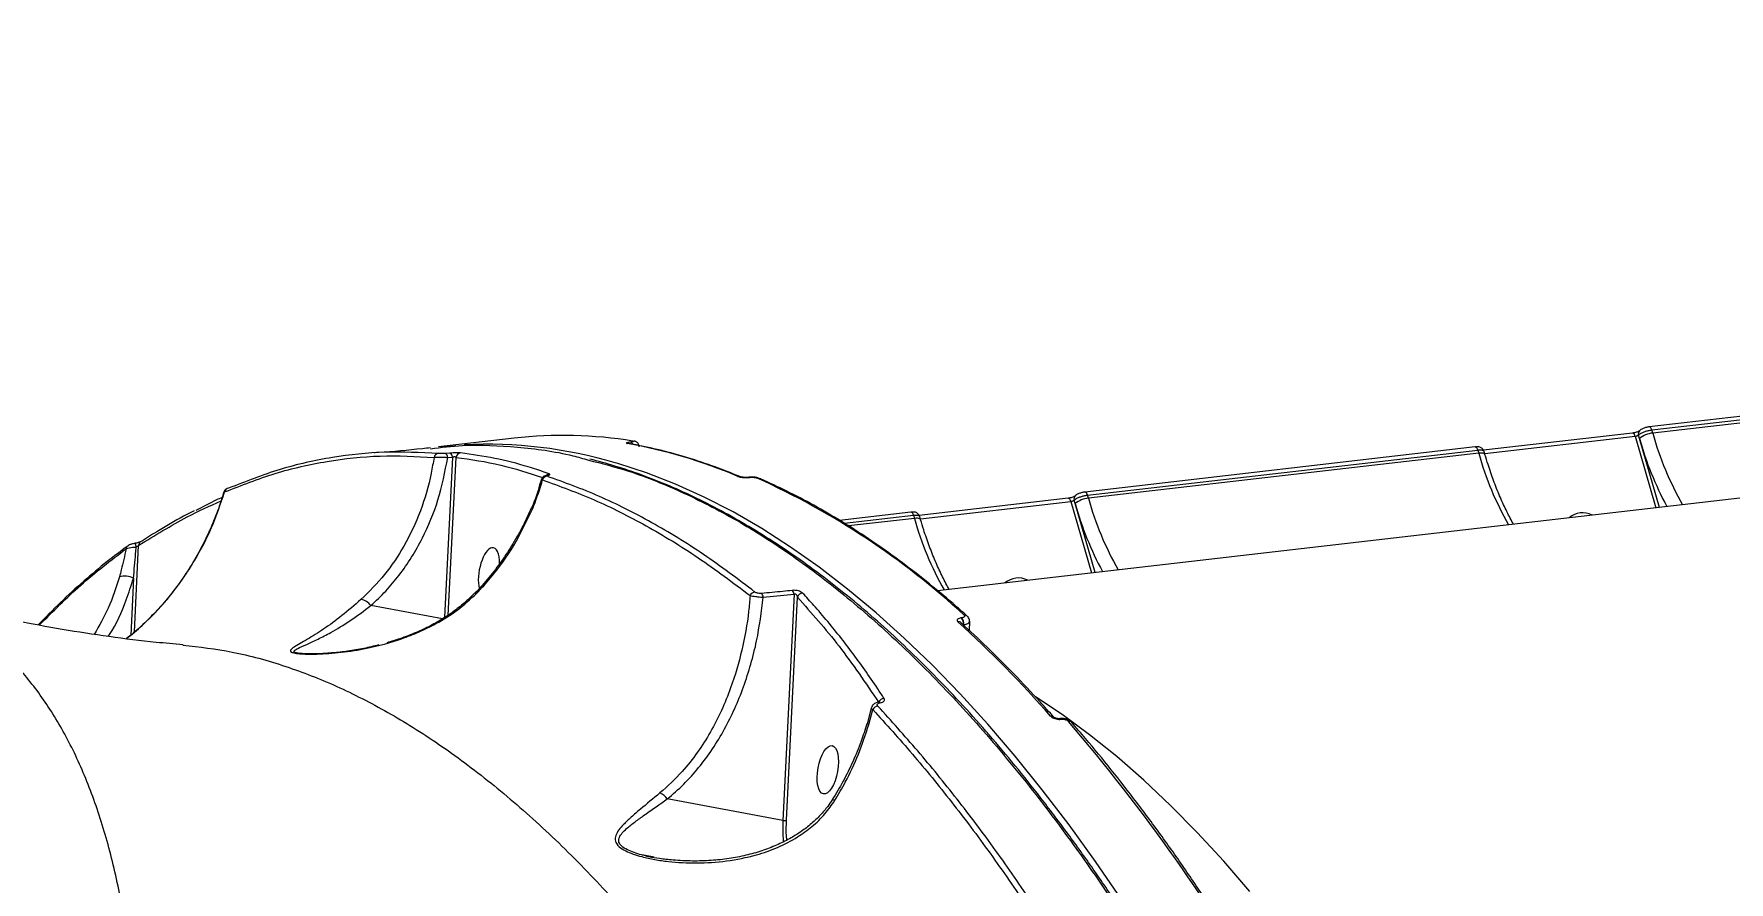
# Model space of a CAD drawing. Header units: millimetres. Extents: x 10684 to 26054, y -4768 to 6894.
# Drawn here: x 18151.3 to 18473.3, y -2520.4 to -2359.2 of the extents above; entities that cross this region are included whole.
import ezdxf

# ---------------------------------------------------------------- set-up
doc = ezdxf.new("R2010")
doc.units = ezdxf.units.MM
doc.layers.add('DIKOM_ОБЪЕКТ', color=7, linetype='Continuous')
doc.layers.add('DIKOM_РАЗМЕР_ОБЪЕКТА', color=7, linetype='Continuous')
doc.styles.add('style1', font='arial.ttf', dxfattribs={"width": 0.8})
doc.dimstyles.new('1-50', dxfattribs={"dimtxt": 300, "dimasz": 200, "dimexe": 100, "dimexo": 0, "dimgap": 100, "dimtad": 1, "dimtxsty": 'style1', "dimcen": 200, "dimclrd": 7, "dimclre": 7, "dimclrt": 7, "dimadec": 1, "dimazin": 2, "dimtfac": 1, "dimtmove": 0, "dimatfit": 2, "dimfxl": 0, "dimlwd": 25, "dimlwe": 18, "dimarcsym": 0})

# ---------------------------------------------------------------- blocks, each defined once
blk = doc.blocks.new('*D12')
at = {"layer": 'Defpoints', "color": 0, "transparency": 16777216}
for p in [(20201.02, 3555.88), (18130.62, -3300.31), (24750.12, -3300.31)]:
    blk.add_point(p, dxfattribs=at)
at = {"layer": 'DIKOM_РАЗМЕР_ОБЪЕКТА', "color": 7, "lineweight": 18, "transparency": 16777216}
for p, q in [((20201.02, 3555.88), (24850.12, 3555.88)), ((18130.62, -3300.31), (24850.12, -3300.31))]:
    blk.add_line(p, q, dxfattribs=at)
at = {"layer": 'DIKOM_РАЗМЕР_ОБЪЕКТА', "color": 7, "lineweight": 25, "transparency": 16777216}
blk.add_line((24750.12, 3355.88), (24750.12, -3100.31), dxfattribs=at)
at = {"layer": 'DIKOM_РАЗМЕР_ОБЪЕКТА', "color": 7, "transparency": 16777216}
for points in [[(24716.79, 3355.88), (24783.45, 3355.88), (24750.12, 3555.88)], [(24716.79, -3100.31), (24783.45, -3100.31), (24750.12, -3300.31)]]:
    blk.add_solid(points, dxfattribs=at)
at = {"layer": 'DIKOM_РАЗМЕР_ОБЪЕКТА', "color": 7, "transparency": 16777216, "insert": (24496.95, 958.92), "char_height": 300, "attachment_point": 5, "rotation": 90, "style": 'style1'}
blk.add_mtext('6850', dxfattribs=at)

msp = doc.modelspace()

# ---------------------------------------------------------------- linework, layer by layer
at = {"layer": 'DIKOM_ОБЪЕКТ', "color": 7, "linetype": 'Continuous', "lineweight": 15}
for p, q in [((18532.308, -2425.321), (18458.15, -2433.881)), ((18458.628, -2434.468), (18532.787, -2425.908)), ((18532.961, -2426.507), (18458.802, -2435.067)), ((18614.05, -2431.399), (18322.935, -2465.001)), ((18458.802, -2435.067), (18458.628, -2434.468)), ((18242.484, -2436.035), (18228.135, -2437.691)), ((18264.643, -2436.766), (18264.614, -2436.769)), ((18425.092, -2437.697), (18350.933, -2446.257)), ((18454.983, -2435.07), (18426.677, -2438.337)), ((18426.885, -2438.955), (18455.461, -2435.657)), ((18455.461, -2435.657), (18459.415, -2449.248)), ((18456.289, -2436.086), (18456.104, -2435.451)), ((18460.095, -2449.169), (18456.289, -2436.086)), ((18230.781, -2439.637), (18229.284, -2470.107)), ((18230.297, -2438.871), (18229.402, -2438.934)), ((18229.884, -2439.7), (18230.781, -2439.637)), ((18229.976, -2469.627), (18231.447, -2439.669)), ((18351.411, -2446.844), (18425.569, -2438.284)), ((18425.744, -2438.883), (18351.585, -2447.443)), ((18425.569, -2438.284), (18425.744, -2438.883)), ((18426.938, -2439.137), (18426.758, -2438.518)), ((18287.157, -2443.454), (18287.065, -2443.464)), ((18287.174, -2443.482), (18287.266, -2443.471)), ((18347.767, -2447.445), (18319.46, -2450.713)), ((18351.585, -2447.443), (18351.411, -2446.844)), ((18317.875, -2450.073), (18304.317, -2451.638)), ((18305.228, -2452.175), (18318.353, -2450.66)), ((18318.353, -2450.66), (18318.527, -2451.259)), ((18319.721, -2451.513), (18319.541, -2450.894)), ((18319.668, -2451.331), (18348.244, -2448.032)), ((18348.244, -2448.032), (18352.198, -2461.624)), ((18349.072, -2448.462), (18348.887, -2447.827)), ((18352.878, -2461.545), (18349.072, -2448.462)), ((18318.527, -2451.259), (18306.041, -2452.7)), ((18170.489, -2456.012), (18170.302, -2456.05)), ((18170.337, -2472.838), (18171.144, -2456.395)), ((18170.49, -2456.007), (18170.488, -2456.007)), ((18170.17, -2462.633), (18169.64, -2473.424)), ((18289.818, -2466.237), (18295.678, -2465.65)), ((18295.678, -2465.65), (18293.566, -2508.643)), ((18294.236, -2508.61), (18296.318, -2466.222)), ((18228.872, -2470.364), (18215.278, -2467.844)), ((18327.539, -2470.146), (18327.49, -2470.152)), ((18327.837, -2471.488), (18327.886, -2471.482)), ((18329.03, -2472.613), (18329.04, -2470.783)), ((18310.345, -2487.26), (18309.534, -2490.331)), ((18309.887, -2490.397), (18310.644, -2487.596)), ((18346.244, -2489.3), (18346.173, -2489.308)), ((18346.423, -2489.435), (18346.494, -2489.426)), ((18293.566, -2508.643), (18271.584, -2504.568)), ((18269.1, -2515.633), (18267.441, -2515.317))]:
    msp.add_line(p, q, dxfattribs=at)
at = {"layer": 'DIKOM_ОБЪЕКТ', "color": 7, "linetype": 'Continuous', "lineweight": 15, "flags": 128}
for points in [[(18458.628, -2434.468), (18458.571, -2434.303), (18458.503, -2434.159), (18458.427, -2434.041), (18458.344, -2433.953), (18458.258, -2433.899), (18458.173, -2433.88), (18458.147, -2433.882)], [(18231.446, -2437.379), (18229.821, -2437.515), (18228.135, -2437.691)], [(18264.221, -2437.053), (18264.166, -2437.045), (18263.991, -2437.046)], [(18425.569, -2438.284), (18425.513, -2438.119), (18425.445, -2437.975), (18425.368, -2437.856), (18425.285, -2437.769), (18425.2, -2437.714), (18425.115, -2437.696), (18425.092, -2437.697)], [(18455.461, -2435.657), (18455.404, -2435.491), (18455.336, -2435.346), (18455.259, -2435.228), (18455.176, -2435.14), (18455.09, -2435.086), (18455.005, -2435.068), (18454.983, -2435.07)], [(18357.933, -2523.709), (18352.964, -2516.46), (18347.931, -2509.497), (18342.837, -2502.824), (18337.687, -2496.448), (18332.486, -2490.374), (18327.237, -2484.607), (18321.945, -2479.151), (18316.615, -2474.013), (18311.251, -2469.195), (18305.857, -2464.701), (18300.439, -2460.537), (18295, -2456.705), (18289.545, -2453.208), (18284.079, -2450.049), (18278.607, -2447.232), (18273.133, -2444.758), (18267.661, -2442.629), (18262.197, -2440.848), (18261.683, -2440.698)], [(18426.937, -2439.136), (18426.907, -2439.073), (18426.794, -2438.975), (18426.614, -2438.905), (18426.372, -2438.866), (18426.078, -2438.858), (18425.744, -2438.883)], [(18248.726, -2443.076), (18248.76, -2443.071), (18248.903, -2443.074)], [(18348.244, -2448.032), (18348.187, -2447.867), (18348.119, -2447.722), (18348.042, -2447.603), (18347.959, -2447.516), (18347.873, -2447.462), (18347.788, -2447.444), (18347.767, -2447.445)], [(18351.411, -2446.844), (18351.354, -2446.679), (18351.286, -2446.534), (18351.21, -2446.416), (18351.127, -2446.328), (18351.041, -2446.274), (18350.956, -2446.256), (18350.93, -2446.257)], [(18318.353, -2450.66), (18318.296, -2450.495), (18318.228, -2450.35), (18318.151, -2450.232), (18318.068, -2450.144), (18317.983, -2450.09), (18317.898, -2450.071), (18317.875, -2450.073)], [(18319.72, -2451.512), (18319.69, -2451.448), (18319.578, -2451.351), (18319.397, -2451.281), (18319.155, -2451.242), (18318.861, -2451.234), (18318.527, -2451.259)], [(18235.103, -2465.496), (18235.116, -2465.484), (18235.222, -2465.454), (18235.383, -2465.485)], [(18382.295, -2522.145), (18377.314, -2516.391), (18372.287, -2510.946), (18367.218, -2505.815), (18362.112, -2501.004), (18356.973, -2496.517), (18351.806, -2492.358), (18346.617, -2488.531), (18341.571, -2485.142)], [(18302.925, -2504.726), (18302.926, -2504.723), (18303.012, -2504.694), (18303.186, -2504.724), (18303.437, -2504.813)], [(18293.566, -2508.643), (18293.532, -2510.934), (18293.624, -2512.71)], [(18294.281, -2512.42), (18294.203, -2510.832), (18294.236, -2508.61)]]:
    msp.add_lwpolyline(points, dxfattribs=at)
at = {"layer": 'DIKOM_ОБЪЕКТ', "color": 7, "linetype": 'Continuous', "lineweight": 15}
for centre, radius, start, end in [((18456.889, -2435.206), 0.823, 136.73762, 197.39514), ((18237.29, -2523.321), 86.148, 73.55174, 92.85573), ((18251.806, -2518.025), 82.518, 80.75123, 96.487), ((18246.706, -2533.762), 98.248, 67.06091, 79.86697), ((18264.364, -2437.356), 0.637, 15.3941, 66.93138), ((18264.389, -2437.358), 0.644, 14.8666, 66.78274), ((18459.181, -2439.61), 4.559, 94.7596, 129.37443), ((18517.498, -2418.96), 63.56, 195.63179, 208.2136), ((18515.661, -2419.264), 59.014, 195.53238, 209.87755), ((18228.187, -2439.893), 0.943, 95.80724, 166.32375), ((18229.053, -2439.688), 0.831, 359.14566, 65.14359), ((18229.948, -2439.627), 0.832, 359.30488, 65.25581), ((18232.407, -2439.802), 0.969, 96.30511, 172.14634), ((18482.615, -2423.075), 59.027, 195.53375, 209.87583), ((18248.842, -2444.249), 1, 96.23984, 163.6518), ((18249.236, -2443.768), 0.945, 94.12859, 134.09925), ((18285.091, -2444.062), 0.784, 66.87211, 96.8391), ((18287.087, -2443.674), 0.211, 65.73625, 96.22896), ((18287.18, -2443.659), 0.207, 65.44708, 96.16078), ((18288.746, -2444.376), 0.78, 66.70483, 96.92101), ((18227.408, -2578.853), 148.472, 47.35346, 65.63836), ((18188.313, -2446.378), 0.84, 94.59635, 170.9838), ((18349.673, -2447.581), 0.823, 136.76924, 197.39558), ((18351.964, -2451.987), 4.56, 94.76467, 129.36848), ((18408.439, -2431.641), 59.009, 195.53262, 209.87902), ((18245.875, -2449.641), 0.295, 59.8409, 109.45088), ((18410.279, -2431.337), 63.557, 195.63127, 208.21375), ((18445.493, -2454.136), 3.931, 62.59008, 130.57999), ((18375.363, -2435.465), 58.989, 195.52935, 209.88059), ((18169.566, -2457.15), 0.81, 127.35598, 172.56678), ((18168.634, -2456.868), 2.046, 4.33261, 24.87922), ((18171.952, -2456.386), 0.807, 124.95058, 180.58126), ((18168.515, -2465.676), 3.463, 61.46284, 106.98714), ((18338.28, -2466.541), 3.956, 62.83282, 130.33724), ((18213.084, -2469.287), 2.626, 33.35411, 83.23408), ((18288.379, -2466.366), 1.126, 96.75085, 157.81543), ((18288.669, -2466.365), 1.157, 6.35267, 45.87915), ((18294.516, -2465.801), 1.172, 7.39856, 46.66253), ((18297.375, -2466.566), 1.112, 93.95277, 161.97439), ((18326.116, -2471.222), 1.741, 351.21055, 37.92294), ((18326.167, -2471.216), 1.739, 351.19279, 37.94319), ((18328.098, -2470.366), 0.728, 49.08994, 98.19088), ((18326.916, -2471.622), 0.725, 48.92516, 98.29448), ((18172.158, -2640.38), 229.433, 41.34392, 47.61829), ((18312.802, -2486.618), 1.153, 91.40953, 157.95686), ((18311.794, -2486.515), 0.339, 42.67294, 94.41011), ((18311.735, -2488.136), 1.217, 96.85093, 153.71058), ((18344.52, -2489.504), 0.691, 42.95052, 99.47366), ((18346.18, -2489.603), 0.296, 34.78701, 91.38523), ((18346.25, -2489.596), 0.297, 34.84599, 90.39078), ((18309.469, -2491.566), 1.242, 70.31218, 88.02736), ((18347.922, -2490.513), 0.694, 43.43451, 99.36382), ((18084.026, -2715.915), 347.415, 29.67414, 40.59961), ((18268.938, -2506.377), 3.206, 34.36277, 66.86826), ((18293.841, -2507.405), 1.268, 257.46779, 288.13697)]:
    msp.add_arc(centre, radius, start, end, dxfattribs=at)
for start_param, end_param in [(0.1419386, 2.4052449), (5.122635, 6.4251239)]:
    msp.add_ellipse((18237.703, -2461.433), major_axis=(0.827, 4.592), ratio=0.4015699, start_param=start_param, end_param=end_param, dxfattribs=at)
msp.add_ellipse((18302.078, -2499.01), major_axis=(0.827, 4.592), ratio=0.4015699, dxfattribs=at)
for points, knots in [([(18456.299, -2434.633), (18456.295, -2434.637), (18456.287, -2434.643), (18456.211, -2434.693), (18456.064, -2434.77), (18455.827, -2434.869), (18455.512, -2434.969), (18455.208, -2435.041), (18455.047, -2435.059), (18454.988, -2435.066)], [0, 0, 0, 0, 0.0869381, 0.1927686, 0.3200646, 0.4882095, 0.6759409, 0.8804012, 1, 1, 1, 1]), ([(18456.104, -2435.451), (18456.167, -2435.393), (18456.326, -2435.246), (18456.748, -2435.002), (18457.339, -2434.759), (18458.001, -2434.563), (18458.419, -2434.5), (18458.628, -2434.468)], [0, 0, 0, 0, 0.1417329, 0.3563761, 0.5709437, 0.785429, 1, 1, 1, 1]), ([(18458.147, -2433.886), (18458.11, -2433.889), (18457.887, -2433.908), (18457.432, -2434.017), (18456.829, -2434.256), (18456.45, -2434.445), (18456.302, -2434.635), (18456.293, -2434.646)], [0, 0, 0, 0, 0.0569071, 0.3337254, 0.6278961, 0.9786852, 1, 1, 1, 1]), ([(18226.589, -2437.865), (18226.078, -2437.922), (18222.816, -2438.288), (18219.257, -2438.635), (18216.178, -2438.779), (18215.884, -2438.793)], [0, 0, 0, 0, 0.1439569, 0.9183516, 1, 1, 1, 1]), ([(18226.607, -2438.032), (18228.636, -2437.787), (18234.083, -2437.128), (18243.113, -2437.625), (18251.099, -2438.597), (18255.623, -2439.902), (18256.615, -2440.188)], [0, 0, 0, 0, 0.2063567, 0.5540161, 0.9022324, 1, 1, 1, 1]), ([(18264.614, -2436.769), (18264.548, -2436.777), (18264.333, -2436.803), (18264.031, -2436.858), (18263.818, -2436.928), (18263.784, -2436.996), (18263.922, -2437.029), (18263.991, -2437.046)], [0, 0, 0, 0, 0.0932182, 0.3039528, 0.530249, 0.7651737, 1, 1, 1, 1]), ([(18264.222, -2437.053), (18264.221, -2437.053), (18264.212, -2437.051), (18264.217, -2437.052), (18264.222, -2437.053)], [0, 0, 0, 0, 0.07486435, 1, 1, 1, 1]), ([(18285.392, -2443.337), (18284.478, -2442.963), (18281.83, -2441.881), (18277.45, -2440.326), (18272.26, -2438.782), (18267.85, -2437.723), (18265.175, -2437.229), (18264.221, -2437.053)], [0, 0, 0, 0, 0.1293166, 0.3744337, 0.6194504, 0.8643324, 1, 1, 1, 1]), ([(18265.069, -2436.58), (18265.115, -2436.59), (18265.209, -2436.612), (18265.186, -2436.657), (18265.041, -2436.705), (18264.834, -2436.742), (18264.687, -2436.76), (18264.643, -2436.766)], [0, 0, 0, 0, 0.233649, 0.4673471, 0.6955865, 0.9087786, 1, 1, 1, 1]), ([(18266.233, -2437.677), (18266.24, -2437.623), (18266.263, -2437.446), (18266.163, -2437.172), (18265.986, -2436.918), (18265.783, -2436.754), (18265.583, -2436.656), (18265.404, -2436.603), (18265.298, -2436.587), (18265.243, -2436.58)], [0, 0, 0, 0, 0.0910889, 0.3017719, 0.470753, 0.6166523, 0.7459521, 0.8707842, 1, 1, 1, 1]), ([(18426.741, -2438.524), (18426.732, -2438.477), (18426.7, -2438.301), (18426.51, -2438.059), (18426.234, -2437.844), (18425.911, -2437.72), (18425.544, -2437.66), (18425.247, -2437.692), (18425.085, -2437.709)], [0, 0, 0, 0, 0.0669735, 0.2507921, 0.411761, 0.5684098, 0.7642153, 1, 1, 1, 1]), ([(18455.461, -2435.657), (18455.514, -2435.649), (18455.619, -2435.634), (18455.786, -2435.592), (18455.937, -2435.541), (18456.045, -2435.492), (18456.087, -2435.463), (18456.104, -2435.451)], [0, 0, 0, 0, 0.2139498, 0.4280514, 0.642621, 0.8577131, 1, 1, 1, 1]), ([(18187.484, -2446.247), (18190.682, -2444.986), (18197.078, -2442.466), (18206.958, -2440.267), (18217.015, -2439.148), (18223.853, -2439.496), (18227.271, -2439.671)], [0, 0, 0, 0, 0.2484747, 0.4969502, 0.7484756, 1, 1, 1, 1]), ([(18228.092, -2438.956), (18224.71, -2438.782), (18217.944, -2438.436), (18207.911, -2439.528), (18197.973, -2441.714), (18191.488, -2444.266), (18188.246, -2445.541)], [0, 0, 0, 0, 0.2484775, 0.4969542, 0.7484775, 1, 1, 1, 1]), ([(18227.271, -2439.671), (18227.102, -2440.682), (18226.518, -2444.174), (18224.821, -2449.966), (18221.801, -2456.414), (18218.007, -2462.115), (18214.942, -2465.148), (18213.394, -2466.68)], [0, 0, 0, 0, 0.0953052, 0.3289405, 0.5680111, 0.7817912, 1, 1, 1, 1]), ([(18215.278, -2467.844), (18216.234, -2466.942), (18218.146, -2465.138), (18220.721, -2462.042), (18223.058, -2458.674), (18225.682, -2453.995), (18228.286, -2447.765), (18229.347, -2442.411), (18229.884, -2439.7)], [0, 0, 0, 0, 0.1264063, 0.2528162, 0.3829794, 0.5131458, 0.7535725, 1, 1, 1, 1]), ([(18227.271, -2439.671), (18227.396, -2439.653), (18227.644, -2439.618), (18228.222, -2439.603), (18228.87, -2439.618), (18229.447, -2439.655), (18229.766, -2439.688), (18229.884, -2439.7)], [0, 0, 0, 0, 0.2193289, 0.4388013, 0.656041, 0.8732377, 1, 1, 1, 1]), ([(18229.402, -2438.934), (18229.318, -2438.94), (18229.14, -2438.951), (18228.836, -2438.963), (18228.531, -2438.968), (18228.261, -2438.966), (18228.148, -2438.959), (18228.092, -2438.956)], [0, 0, 0, 0, 0.1798063, 0.3801113, 0.5812466, 0.7907016, 1, 1, 1, 1]), ([(18232.301, -2438.838), (18232.216, -2438.832), (18232.047, -2438.818), (18231.63, -2438.815), (18231.157, -2438.825), (18230.691, -2438.845), (18230.421, -2438.863), (18230.297, -2438.871)], [0, 0, 0, 0, 0.2131586, 0.4265071, 0.630559, 0.8288606, 1, 1, 1, 1]), ([(18230.781, -2439.637), (18230.822, -2439.615), (18230.896, -2439.578), (18231, -2439.549), (18231.097, -2439.535), (18231.165, -2439.533), (18231.255, -2439.545), (18231.311, -2439.562), (18231.391, -2439.603), (18231.422, -2439.64), (18231.447, -2439.669)], [0, 0, 0, 0, 0.1792897, 0.3192535, 0.3690088, 0.5165665, 0.5563643, 0.7165882, 0.7656786, 1, 1, 1, 1]), ([(18231.447, -2439.669), (18234.297, -2440.071), (18239.865, -2440.857), (18245.238, -2442.65), (18247.86, -2443.525)], [0, 0, 0, 0, 0.5118591, 1, 1, 1, 1]), ([(18249.168, -2442.826), (18248.904, -2442.73), (18247.585, -2442.25), (18244.158, -2441.129), (18238.826, -2439.737), (18234.477, -2439.138), (18232.301, -2438.838)], [0, 0, 0, 0, 0.0480642, 0.2403243, 0.6198801, 1, 1, 1, 1]), ([(18256.615, -2440.188), (18259.152, -2440.835), (18265.211, -2442.377), (18274.827, -2446.32), (18285.414, -2451.787), (18295.968, -2458.604), (18306.469, -2466.676), (18316.886, -2475.982), (18327.171, -2486.473), (18337.275, -2498.101), (18346.703, -2510.252), (18355.479, -2522.741), (18363.632, -2535.391), (18371.593, -2548.821), (18379.326, -2562.968), (18386.764, -2577.701), (18393.888, -2592.984), (18400.004, -2607.09), (18403.678, -2616.268), (18405.175, -2620.008)], [0, 0, 0, 0, 0.0471052, 0.1124944, 0.1776781, 0.2428621, 0.3082511, 0.3737449, 0.4392391, 0.5046281, 0.5698117, 0.6258656, 0.6822175, 0.7386352, 0.7950534, 0.8514052, 0.9066923, 0.9619797, 1, 1, 1, 1]), ([(18405.783, -2620.22), (18405.265, -2618.895), (18403.498, -2614.371), (18400.378, -2606.836), (18396.435, -2597.631), (18392.407, -2588.657), (18388.308, -2579.918), (18384.137, -2571.417), (18379.893, -2563.149), (18375.575, -2555.111), (18371.182, -2547.3), (18366.712, -2539.713), (18362.164, -2532.35), (18357.536, -2525.208), (18352.827, -2518.285), (18348.042, -2511.589), (18343.194, -2505.138), (18338.303, -2498.963), (18333.383, -2493.08), (18328.436, -2487.491), (18323.461, -2482.195), (18318.456, -2477.187), (18313.419, -2472.467), (18308.349, -2468.033), (18303.245, -2463.883), (18298.105, -2460.018), (18292.928, -2456.437), (18287.715, -2453.141), (18282.479, -2450.138), (18277.24, -2447.442), (18272.017, -2445.062), (18266.819, -2443.01), (18261.777, -2441.294), (18258.472, -2440.422), (18256.89, -2440.005)], [0, 0, 0, 0, 0.013341, 0.0455391, 0.077748, 0.1098119, 0.1417282, 0.1735341, 0.2052649, 0.2369573, 0.2686479, 0.3003649, 0.33214, 0.3640094, 0.3960084, 0.4281736, 0.4604094, 0.4925461, 0.5245238, 0.5563788, 0.5881475, 0.6198645, 0.6515661, 0.6832852, 0.7150472, 0.7468873, 0.7788404, 0.8109403, 0.84316, 0.8753307, 0.9073097, 0.9391394, 0.9708546, 1, 1, 1, 1]), ([(18425.569, -2438.284), (18425.697, -2438.273), (18426.021, -2438.244), (18426.427, -2438.28), (18426.702, -2438.379), (18426.723, -2438.487), (18426.731, -2438.526)], [0, 0, 0, 0, 0.2027359, 0.5120387, 0.821512, 1, 1, 1, 1]), ([(18432.375, -2452.369), (18432.329, -2452.291), (18431.834, -2451.45), (18430.927, -2449.691), (18429.696, -2447.01), (18428.551, -2444.117), (18427.636, -2441.473), (18427.128, -2439.773), (18426.938, -2439.137)], [0, 0, 0, 0, 0.0217448, 0.2336387, 0.446073, 0.6590924, 0.872597, 1, 1, 1, 1]), ([(18247.627, -2443.887), (18247.438, -2444.576), (18246.963, -2446.309), (18246.317, -2448.127), (18245.823, -2449.239), (18245.768, -2449.362)], [0, 0, 0, 0, 0.3698288, 0.9303646, 1, 1, 1, 1]), ([(18246.023, -2449.386), (18246.615, -2447.838), (18247.297, -2446.053), (18247.814, -2444.213), (18247.883, -2443.968)], [0, 0, 0, 0, 0.86663547, 1, 1, 1, 1]), ([(18247.663, -2443.898), (18247.675, -2443.908), (18247.695, -2443.925), (18247.833, -2443.956), (18247.883, -2443.968)], [0, 0, 0, 0, 0.6464349, 1, 1, 1, 1]), ([(18248.878, -2443.054), (18248.78, -2443.068), (18248.534, -2443.105), (18248.221, -2443.201), (18247.912, -2443.431), (18247.729, -2443.657), (18247.687, -2443.834), (18247.671, -2443.9)], [0, 0, 0, 0, 0.2086211, 0.5174455, 0.6942622, 0.8852525, 1, 1, 1, 1]), ([(18247.883, -2443.968), (18251.159, -2445.152), (18257.712, -2447.521), (18267.588, -2452.528), (18277.48, -2458.513), (18284.051, -2463.465), (18287.337, -2465.941)], [0, 0, 0, 0, 0.2486154, 0.4972305, 0.7486153, 1, 1, 1, 1]), ([(18248.733, -2443.255), (18248.715, -2443.248), (18248.648, -2443.224), (18248.61, -2443.177), (18248.684, -2443.12), (18248.83, -2443.09), (18248.903, -2443.074)], [0, 0, 0, 0, 0.1085737, 0.3983393, 0.6995962, 1, 1, 1, 1]), ([(18248.827, -2443.055), (18248.822, -2443.056), (18248.81, -2443.059), (18248.769, -2443.07), (18248.727, -2443.076), (18248.726, -2443.076)], [0, 0, 0, 0, 0.41345539, 0.9864731, 1, 1, 1, 1]), ([(18288.247, -2465.249), (18284.993, -2462.796), (18278.484, -2457.891), (18268.614, -2451.903), (18258.687, -2446.854), (18252.051, -2444.455), (18248.733, -2443.255)], [0, 0, 0, 0, 0.2486167, 0.4972326, 0.7486172, 1, 1, 1, 1]), ([(18248.903, -2443.074), (18249.005, -2443.053), (18249.211, -2443.01), (18249.315, -2442.929), (18249.267, -2442.866), (18249.186, -2442.833), (18249.168, -2442.826)], [0, 0, 0, 0, 0.3054367, 0.6114973, 0.9126216, 1, 1, 1, 1]), ([(18284.998, -2443.283), (18285.014, -2443.289), (18285.13, -2443.337), (18285.4, -2443.41), (18285.852, -2443.48), (18286.309, -2443.513), (18286.763, -2443.518), (18287.037, -2443.494), (18287.174, -2443.482)], [0, 0, 0, 0, 0.0392309, 0.2872252, 0.4951781, 0.670948, 0.8353133, 1, 1, 1, 1]), ([(18287.064, -2443.464), (18286.991, -2443.471), (18286.832, -2443.487), (18286.529, -2443.493), (18286.182, -2443.48), (18285.815, -2443.44), (18285.542, -2443.389), (18285.403, -2443.342), (18285.401, -2443.341), (18285.4, -2443.341)], [0, 0, 0, 0, 0.1091603, 0.2385755, 0.3926496, 0.5781529, 0.7966782, 0.9630919, 1, 1, 1, 1]), ([(18289.052, -2443.667), (18288.957, -2443.628), (18288.689, -2443.518), (18288.225, -2443.448), (18287.646, -2443.414), (18287.318, -2443.441), (18287.159, -2443.454)], [0, 0, 0, 0, 0.1878825, 0.5269995, 0.7688921, 1, 1, 1, 1]), ([(18287.266, -2443.471), (18287.355, -2443.463), (18287.532, -2443.447), (18287.825, -2443.45), (18288.114, -2443.473), (18288.397, -2443.518), (18288.567, -2443.566), (18288.641, -2443.597), (18288.652, -2443.602)], [0, 0, 0, 0, 0.1673697, 0.3344218, 0.5090877, 0.7130633, 0.9576918, 1, 1, 1, 1]), ([(18328.572, -2469.814), (18327.678, -2469.023), (18325.086, -2466.729), (18320.774, -2463.154), (18315.63, -2459.189), (18310.466, -2455.523), (18305.286, -2452.158), (18300.094, -2449.094), (18294.986, -2446.387), (18291.306, -2444.644), (18289.359, -2443.792), (18289.055, -2443.66)], [0, 0, 0, 0, 0.0688339, 0.1996422, 0.3304431, 0.4612285, 0.5919888, 0.7227196, 0.8534117, 0.9771208, 1, 1, 1, 1]), ([(18168.877, -2474.103), (18169.87, -2473.283), (18172.854, -2470.819), (18177.36, -2465.957), (18181.737, -2459.636), (18185.187, -2453.007), (18186.714, -2448.513), (18187.484, -2446.247)], [0, 0, 0, 0, 0.1161125, 0.3488624, 0.5873452, 0.7918627, 1, 1, 1, 1]), ([(18187.301, -2446.284), (18187.09, -2447.01), (18186.496, -2449.055), (18185.22, -2452.316), (18183.508, -2456.046), (18181.531, -2459.626), (18179.329, -2463.027), (18176.91, -2466.214), (18174.365, -2469.136), (18172.532, -2470.874), (18171.646, -2471.715)], [0, 0, 0, 0, 0.0740209, 0.2084646, 0.3429358, 0.4774295, 0.6117923, 0.7443298, 0.8763402, 1, 1, 1, 1]), ([(18186.998, -2447.286), (18186.651, -2447.442), (18184.996, -2448.184), (18183.332, -2449.083), (18182.016, -2449.793)], [0, 0, 0, 0, 0.2096676, 1, 1, 1, 1]), ([(18187.974, -2445.612), (18187.92, -2445.635), (18187.792, -2445.69), (18187.58, -2445.856), (18187.406, -2446.069), (18187.362, -2446.234), (18187.345, -2446.298)], [0, 0, 0, 0, 0.2126628, 0.5080164, 0.8109049, 1, 1, 1, 1]), ([(18187.356, -2446.3), (18187.354, -2446.289), (18187.351, -2446.267), (18187.44, -2446.254), (18187.484, -2446.247)], [0, 0, 0, 0, 0.5010099, 1, 1, 1, 1]), ([(18349.082, -2447.009), (18349.078, -2447.012), (18349.07, -2447.019), (18348.994, -2447.069), (18348.847, -2447.146), (18348.61, -2447.245), (18348.295, -2447.345), (18347.99, -2447.416), (18347.83, -2447.435), (18347.771, -2447.442)], [0, 0, 0, 0, 0.0869444, 0.1927863, 0.3200769, 0.4882469, 0.6758326, 0.8803986, 1, 1, 1, 1]), ([(18348.887, -2447.827), (18348.951, -2447.769), (18349.109, -2447.621), (18349.531, -2447.378), (18350.122, -2447.135), (18350.784, -2446.939), (18351.202, -2446.876), (18351.411, -2446.844)], [0, 0, 0, 0, 0.1417327, 0.35641198, 0.57100023, 0.78549315, 1, 1, 1, 1]), ([(18350.93, -2446.261), (18350.893, -2446.265), (18350.671, -2446.284), (18350.215, -2446.393), (18349.612, -2446.632), (18349.232, -2446.82), (18349.085, -2447.011), (18349.076, -2447.022)], [0, 0, 0, 0, 0.0568085, 0.3337552, 0.6278478, 0.9787454, 1, 1, 1, 1]), ([(18171.144, -2456.395), (18174.235, -2454.494), (18179.473, -2451.273), (18184.671, -2448.904), (18186.803, -2447.933)], [0, 0, 0, 0, 0.5900259, 1, 1, 1, 1]), ([(18181.713, -2449.842), (18181.045, -2450.182), (18178.671, -2451.388), (18175.265, -2453.348), (18172.528, -2455.093), (18171.501, -2455.747)], [0, 0, 0, 0, 0.196952, 0.6989858, 1, 1, 1, 1]), ([(18245.725, -2449.339), (18245.23, -2450.442), (18244.192, -2452.751), (18242.302, -2456.101), (18240.142, -2459.41), (18237.729, -2462.514), (18236.02, -2464.523), (18235.079, -2465.435), (18235.067, -2465.447)], [0, 0, 0, 0, 0.1847031, 0.3869236, 0.5900826, 0.7937442, 0.9973696, 1, 1, 1, 1]), ([(18235.383, -2465.485), (18236.266, -2464.531), (18238.856, -2461.733), (18242.653, -2456.459), (18244.891, -2451.763), (18246.023, -2449.386)], [0, 0, 0, 0, 0.2035498, 0.5968394, 1, 1, 1, 1]), ([(18319.524, -2450.9), (18319.515, -2450.853), (18319.483, -2450.676), (18319.294, -2450.435), (18319.017, -2450.22), (18318.694, -2450.096), (18318.327, -2450.036), (18318.03, -2450.068), (18317.868, -2450.085)], [0, 0, 0, 0, 0.0670449, 0.2507547, 0.4118285, 0.5684522, 0.7642494, 1, 1, 1, 1]), ([(18318.353, -2450.66), (18318.481, -2450.648), (18318.804, -2450.619), (18319.21, -2450.656), (18319.485, -2450.754), (18319.506, -2450.862), (18319.514, -2450.902)], [0, 0, 0, 0, 0.2027411, 0.5119817, 0.8215045, 1, 1, 1, 1]), ([(18348.244, -2448.032), (18348.297, -2448.025), (18348.402, -2448.01), (18348.569, -2447.967), (18348.72, -2447.917), (18348.828, -2447.867), (18348.871, -2447.839), (18348.887, -2447.827)], [0, 0, 0, 0, 0.2142021, 0.4282684, 0.6428026, 0.8579078, 1, 1, 1, 1]), ([(18325.158, -2464.745), (18325.112, -2464.666), (18324.617, -2463.826), (18323.711, -2462.066), (18322.479, -2459.386), (18321.334, -2456.493), (18320.419, -2453.848), (18319.911, -2452.148), (18319.721, -2451.513)], [0, 0, 0, 0, 0.0217595, 0.233643, 0.4460814, 0.6590895, 0.8725975, 1, 1, 1, 1]), ([(18169.088, -2456.521), (18167.782, -2457.487), (18164.956, -2459.579), (18160.699, -2463.163), (18156.317, -2467.149), (18153.473, -2470.05), (18152.06, -2471.491)], [0, 0, 0, 0, 0.2233903, 0.4835883, 0.7436052, 1, 1, 1, 1]), ([(18152.28, -2471.532), (18154.887, -2468.92), (18160.246, -2463.553), (18165.873, -2459.253), (18168.762, -2457.045)], [0, 0, 0, 0, 0.4866475, 1, 1, 1, 1]), ([(18168.762, -2457.045), (18168.483, -2458.393), (18168.108, -2460.198), (18167.626, -2461.926), (18167.504, -2462.363)], [0, 0, 0, 0, 0.7468192, 1, 1, 1, 1]), ([(18168.762, -2457.045), (18168.869, -2456.992), (18169.084, -2456.888), (18169.633, -2456.778), (18170.188, -2456.722), (18170.544, -2456.716), (18170.674, -2456.713)], [0, 0, 0, 0, 0.2783828, 0.5566057, 0.8378871, 1, 1, 1, 1]), ([(18170.302, -2456.05), (18170.189, -2456.072), (18169.862, -2456.136), (18169.445, -2456.266), (18169.189, -2456.448), (18169.086, -2456.521)], [0, 0, 0, 0, 0.2372563, 0.6915158, 1, 1, 1, 1]), ([(18170.17, -2462.633), (18170.313, -2461.07), (18170.493, -2459.1), (18170.643, -2457.121), (18170.674, -2456.713)], [0, 0, 0, 0, 0.7939515, 1, 1, 1, 1]), ([(18171.497, -2455.719), (18171.496, -2455.72), (18171.495, -2455.721), (18171.43, -2455.754), (18171.299, -2455.807), (18171.06, -2455.883), (18170.773, -2455.957), (18170.571, -2455.99), (18170.489, -2456.003)], [0, 0, 0, 0, 0.0776265, 0.1946669, 0.3565414, 0.5649576, 0.8258575, 1, 1, 1, 1]), ([(18170.674, -2456.713), (18170.697, -2456.7), (18170.775, -2456.653), (18170.904, -2456.571), (18171.05, -2456.471), (18171.113, -2456.42), (18171.144, -2456.395)], [0, 0, 0, 0, 0.1262254, 0.4364775, 0.7258915, 1, 1, 1, 1]), ([(18167.504, -2462.363), (18166.859, -2464.382), (18165.624, -2468.251), (18163.649, -2471.662), (18162.705, -2473.293)], [0, 0, 0, 0, 0.5219039, 1, 1, 1, 1]), ([(18165.371, -2473.706), (18165.464, -2473.576), (18166.933, -2471.503), (18168.536, -2467.74), (18169.73, -2464.009), (18170.17, -2462.633)], [0, 0, 0, 0, 0.0406717, 0.6463278, 1, 1, 1, 1]), ([(18213.394, -2466.68), (18212.173, -2467.738), (18209.696, -2469.884), (18206.269, -2472.359), (18203.638, -2474.008), (18201.792, -2475.061), (18200.611, -2475.755), (18199.911, -2476.277), (18199.999, -2476.649), (18200.783, -2476.881), (18202.026, -2477.008), (18203.483, -2477.056), (18205.957, -2477.033), (18209.681, -2476.764), (18215.117, -2475.905), (18220.095, -2474.566), (18224.452, -2472.87), (18228.027, -2471.12), (18231.837, -2468.774), (18234.189, -2466.592), (18235.383, -2465.485)], [0, 0, 0, 0, 0.0820679, 0.1664748, 0.2508374, 0.294248, 0.337604, 0.3839953, 0.41579, 0.4428481, 0.4698382, 0.4939831, 0.5187281, 0.5886178, 0.6603866, 0.7589168, 0.8097118, 0.8604933, 0.9291646, 1, 1, 1, 1]), ([(18235.013, -2465.405), (18234.521, -2465.907), (18233.406, -2467.043), (18231.423, -2468.668), (18229.111, -2470.282), (18226.573, -2471.71), (18223.791, -2473.014), (18221.032, -2474.094), (18219.154, -2474.642), (18218.336, -2474.881)], [0, 0, 0, 0, 0.1109995, 0.2514639, 0.3969199, 0.5456198, 0.6981658, 0.8685156, 1, 1, 1, 1]), ([(18287.337, -2465.941), (18287.246, -2466.931), (18286.925, -2470.442), (18285.867, -2476.377), (18284.029, -2482.641), (18281.93, -2487.769), (18279.828, -2491.886), (18277.346, -2495.772), (18274.232, -2499.774), (18271.652, -2502.111), (18270.197, -2503.429)], [0, 0, 0, 0, 0.0672695, 0.2386086, 0.4121745, 0.5212141, 0.630242, 0.7425232, 0.8547808, 1, 1, 1, 1]), ([(18271.584, -2504.568), (18272.644, -2503.654), (18274.763, -2501.826), (18277.613, -2498.619), (18280.211, -2495.106), (18282.495, -2491.33), (18284.456, -2487.382), (18286.122, -2483.273), (18287.502, -2478.979), (18288.926, -2473.344), (18289.469, -2469.018), (18289.818, -2466.237)], [0, 0, 0, 0, 0.1006488, 0.2013132, 0.3052419, 0.4091832, 0.5096376, 0.610098, 0.7126654, 0.8152396, 1, 1, 1, 1]), ([(18287.337, -2465.941), (18287.478, -2465.966), (18287.761, -2466.016), (18288.379, -2466.098), (18289.041, -2466.172), (18289.528, -2466.216), (18289.768, -2466.233), (18289.818, -2466.237)], [0, 0, 0, 0, 0.2435383, 0.4875635, 0.7197382, 0.9418616, 1, 1, 1, 1]), ([(18289.474, -2465.535), (18289.42, -2465.538), (18289.282, -2465.547), (18289.019, -2465.531), (18288.72, -2465.473), (18288.437, -2465.375), (18288.315, -2465.294), (18288.247, -2465.249)], [0, 0, 0, 0, 0.1207332, 0.3075443, 0.5229071, 0.7373921, 1, 1, 1, 1]), ([(18295.32, -2464.949), (18294.737, -2465.012), (18292.792, -2465.224), (18290.841, -2465.407), (18289.474, -2465.535)], [0, 0, 0, 0, 0.2996392, 1, 1, 1, 1]), ([(18297.299, -2465.457), (18297.188, -2465.365), (18297.005, -2465.213), (18296.534, -2465.041), (18296.073, -2464.949), (18295.645, -2464.923), (18295.417, -2464.941), (18295.32, -2464.949)], [0, 0, 0, 0, 0.3038743, 0.5023566, 0.7017244, 0.8733268, 1, 1, 1, 1]), ([(18295.678, -2465.65), (18295.71, -2465.632), (18295.762, -2465.602), (18295.852, -2465.592), (18295.931, -2465.606), (18296.009, -2465.642), (18296.113, -2465.73), (18296.243, -2465.924), (18296.288, -2466.105), (18296.318, -2466.222)], [0, 0, 0, 0, 0.1043454, 0.1739851, 0.2297298, 0.304724, 0.3966317, 0.608586, 1, 1, 1, 1]), ([(18296.318, -2466.222), (18298.991, -2469.234), (18304.347, -2475.269), (18309.269, -2482.543), (18311.734, -2486.185)], [0, 0, 0, 0, 0.4991744, 1, 1, 1, 1]), ([(18312.774, -2485.466), (18312.572, -2485.157), (18311.565, -2483.612), (18308.905, -2479.692), (18304.692, -2473.993), (18300.509, -2468.953), (18298.006, -2466.227), (18297.299, -2465.457)], [0, 0, 0, 0, 0.0413712, 0.2068692, 0.5381517, 0.8694299, 1, 1, 1, 1]), ([(18179.588, -2475.261), (18177.886, -2475.122), (18173.226, -2474.74), (18165.581, -2473.781), (18156.689, -2472.41), (18148.134, -2470.817), (18142.526, -2469.535), (18139.884, -2468.932)], [0, 0, 0, 0, 0.1301993, 0.3564959, 0.5805751, 0.8023816, 1, 1, 1, 1]), ([(18201.333, -2476.852), (18201.111, -2476.801), (18200.589, -2476.681), (18200.642, -2476.39), (18201.449, -2475.929), (18203.022, -2475.221), (18205.213, -2474.222), (18207.998, -2472.801), (18211.298, -2470.808), (18213.952, -2468.831), (18215.278, -2467.844)], [0, 0, 0, 0, 0.0483305, 0.1136132, 0.2011196, 0.3356094, 0.4710696, 0.6063224, 0.8032856, 1, 1, 1, 1]), ([(18327.49, -2470.152), (18327.394, -2470.166), (18327.153, -2470.202), (18326.856, -2470.317), (18326.665, -2470.491), (18326.632, -2470.697), (18326.751, -2470.835), (18326.811, -2470.905)], [0, 0, 0, 0, 0.1407702, 0.3552481, 0.5700019, 0.7849, 1, 1, 1, 1]), ([(18327.994, -2469.645), (18328.034, -2469.691), (18328.113, -2469.782), (18328.091, -2469.919), (18327.964, -2470.035), (18327.765, -2470.112), (18327.603, -2470.136), (18327.539, -2470.146)], [0, 0, 0, 0, 0.21429643, 0.42845329, 0.64289327, 0.85772306, 1, 1, 1, 1]), ([(18328.999, -2470.797), (18329.002, -2470.782), (18329.037, -2470.622), (18328.943, -2470.323), (18328.779, -2470.008), (18328.625, -2469.876), (18328.565, -2469.825)], [0, 0, 0, 0, 0.039641, 0.43707, 0.7821793, 1, 1, 1, 1]), ([(18170.993, -2569.599), (18171.039, -2565.477), (18171.132, -2557.229), (18170.596, -2545.649), (18169.569, -2534.685), (18167.938, -2523.992), (18165.623, -2513.698), (18162.542, -2503.939), (18158.794, -2495.137), (18154.406, -2487.312), (18149.345, -2480.589), (18144.894, -2475.862), (18141.918, -2473.765), (18141.061, -2473.161)], [0, 0, 0, 0, 0.0890741, 0.1782586, 0.2674429, 0.3565169, 0.4567507, 0.5573076, 0.6580252, 0.7587386, 0.8592847, 0.9595111, 1, 1, 1, 1]), ([(18171.646, -2471.715), (18171.589, -2471.771), (18170.701, -2472.645), (18169.729, -2473.403), (18168.818, -2474.113)], [0, 0, 0, 0, 0.0640592, 1, 1, 1, 1]), ([(18345.022, -2489.028), (18344.152, -2488.053), (18341.629, -2485.224), (18337.419, -2480.756), (18332.413, -2475.723), (18329.056, -2472.616), (18327.392, -2471.075)], [0, 0, 0, 0, 0.1498853, 0.4347983, 0.7197195, 1, 1, 1, 1]), ([(18327.886, -2471.482), (18328.015, -2471.458), (18328.34, -2471.397), (18328.732, -2471.221), (18328.983, -2470.999), (18328.981, -2470.842), (18328.981, -2470.782)], [0, 0, 0, 0, 0.2017825, 0.5062002, 0.809977, 1, 1, 1, 1]), ([(18179.58, -2475.343), (18182.689, -2475.698), (18189.155, -2476.436), (18198.917, -2479.148), (18208.778, -2482.99), (18218.463, -2487.921), (18228.237, -2494.024), (18238.067, -2501.336), (18247.915, -2509.853), (18257.506, -2519.328), (18266.81, -2529.677), (18275.809, -2540.808), (18284.702, -2552.953), (18293.448, -2566.131), (18302.04, -2580.249), (18307.528, -2590.363), (18310.271, -2595.418)], [0, 0, 0, 0, 0.0698968, 0.1453405, 0.2161988, 0.2871126, 0.357972, 0.4308956, 0.5038787, 0.5768033, 0.6463801, 0.7160075, 0.7855848, 0.8570385, 0.9285459, 1, 1, 1, 1]), ([(18216.768, -2475.309), (18215.825, -2475.542), (18213.862, -2476.027), (18210.953, -2476.492), (18208.799, -2476.765), (18207.705, -2476.834), (18207.513, -2476.846)], [0, 0, 0, 0, 0.3052963, 0.635906, 0.9361706, 1, 1, 1, 1]), ([(18201.408, -2476.872), (18201.405, -2476.872), (18201.363, -2476.867), (18201.348, -2476.859), (18201.333, -2476.852)], [0, 0, 0, 0, 0.0608631, 1, 1, 1, 1]), ([(18207.513, -2476.846), (18206.916, -2476.891), (18205.764, -2476.978), (18204.214, -2477.013), (18202.938, -2477), (18202.071, -2476.952), (18201.538, -2476.895), (18201.43, -2476.874), (18201.408, -2476.869)], [0, 0, 0, 0, 0.25137511, 0.4853152, 0.68019846, 0.84476063, 0.96787779, 1, 1, 1, 1]), ([(18311.769, -2486.182), (18311.737, -2486.185), (18311.437, -2486.208), (18311.001, -2486.378), (18310.573, -2486.773), (18310.372, -2487.086), (18310.362, -2487.256), (18310.362, -2487.261)], [0, 0, 0, 0, 0.0495066, 0.4555455, 0.7336083, 0.9921509, 1, 1, 1, 1]), ([(18311.59, -2486.927), (18311.566, -2486.898), (18311.487, -2486.802), (18311.455, -2486.64), (18311.545, -2486.474), (18311.74, -2486.345), (18311.942, -2486.305), (18312.044, -2486.285)], [0, 0, 0, 0, 0.1043468, 0.3453883, 0.5759897, 0.7877755, 1, 1, 1, 1]), ([(18311.932, -2486.138), (18311.933, -2486.138), (18311.945, -2486.129), (18311.902, -2486.155), (18311.809, -2486.17), (18311.765, -2486.177)], [0, 0, 0, 0, 0.0340751, 0.5376099, 1, 1, 1, 1]), ([(18312.044, -2486.285), (18312.189, -2486.256), (18312.48, -2486.198), (18312.756, -2486.013), (18312.901, -2485.766), (18312.818, -2485.57), (18312.774, -2485.466)], [0, 0, 0, 0, 0.2322265, 0.4640077, 0.7139936, 1, 1, 1, 1]), ([(18310.361, -2487.264), (18310.36, -2487.265), (18310.309, -2487.311), (18310.402, -2487.429), (18310.574, -2487.548), (18310.644, -2487.596)], [0, 0, 0, 0, 0.0123299, 0.5962802, 1, 1, 1, 1]), ([(18310.644, -2487.596), (18313.157, -2490.369), (18318.182, -2495.913), (18325.608, -2505.061), (18332.951, -2514.76), (18337.744, -2521.756), (18340.14, -2525.254)], [0, 0, 0, 0, 0.2491216, 0.4982422, 0.7491223, 1, 1, 1, 1]), ([(18341.134, -2524.631), (18338.75, -2521.152), (18333.983, -2514.196), (18326.648, -2504.5), (18319.194, -2495.313), (18314.125, -2489.722), (18311.59, -2486.927)], [0, 0, 0, 0, 0.24912121, 0.49824198, 0.74912146, 1, 1, 1, 1]), ([(18344.407, -2488.822), (18344.476, -2488.889), (18344.631, -2489.038), (18345.003, -2489.235), (18345.467, -2489.383), (18345.965, -2489.461), (18346.27, -2489.444), (18346.423, -2489.435)], [0, 0, 0, 0, 0.1741284, 0.3895475, 0.595806, 0.7978956, 1, 1, 1, 1]), ([(18346.171, -2489.308), (18346.17, -2489.308), (18346.126, -2489.316), (18345.982, -2489.32), (18345.759, -2489.304), (18345.504, -2489.255), (18345.264, -2489.174), (18345.099, -2489.09), (18345.026, -2489.032), (18345.028, -2489.034), (18345.029, -2489.034)], [0, 0, 0, 0, 0.0033978, 0.1361575, 0.2751224, 0.4355657, 0.608528, 0.782008, 0.9204162, 1, 1, 1, 1]), ([(18348.416, -2490.045), (18348.34, -2489.96), (18348.127, -2489.724), (18347.612, -2489.459), (18346.922, -2489.267), (18346.458, -2489.296), (18346.25, -2489.31)], [0, 0, 0, 0, 0.1511567, 0.4237321, 0.7408971, 1, 1, 1, 1]), ([(18346.494, -2489.426), (18346.594, -2489.421), (18346.795, -2489.409), (18347.122, -2489.46), (18347.424, -2489.558), (18347.665, -2489.686), (18347.765, -2489.784), (18347.809, -2489.828)], [0, 0, 0, 0, 0.2040383, 0.4079725, 0.6135642, 0.8265488, 1, 1, 1, 1]), ([(18309.492, -2490.318), (18309.142, -2491.422), (18308.37, -2493.862), (18306.855, -2497.501), (18305.046, -2501.229), (18303.634, -2503.567), (18302.932, -2504.729)], [0, 0, 0, 0, 0.2176493, 0.4811449, 0.7421882, 1, 1, 1, 1]), ([(18303.437, -2504.813), (18304.109, -2503.678), (18305.776, -2500.862), (18308.017, -2496.064), (18309.261, -2492.293), (18309.887, -2490.397)], [0, 0, 0, 0, 0.2512763, 0.6234791, 1, 1, 1, 1]), ([(18386.517, -2544.156), (18385.731, -2542.811), (18383.451, -2538.907), (18379.622, -2532.625), (18375.011, -2525.394), (18370.335, -2518.412), (18365.599, -2511.682), (18360.806, -2505.207), (18355.959, -2498.997), (18351.826, -2493.967), (18349.303, -2491.05), (18348.427, -2490.036)], [0, 0, 0, 0, 0.0652734, 0.1893406, 0.3134143, 0.4374967, 0.5615841, 0.6856779, 0.809776, 0.9338813, 1, 1, 1, 1]), ([(18270.197, -2503.429), (18268.917, -2504.484), (18266.977, -2506.082), (18264.722, -2508.016), (18263.354, -2509.311), (18262.353, -2510.457), (18261.735, -2511.493), (18261.599, -2512.576), (18262.292, -2513.611), (18263.6, -2514.428), (18265.111, -2515.047), (18266.976, -2515.608), (18269.214, -2516.092), (18272.684, -2516.587), (18277.244, -2516.827), (18282.881, -2516.464), (18288.04, -2515.431), (18292.573, -2513.842), (18296.12, -2512.016), (18299.136, -2509.837), (18301.574, -2507.512), (18302.829, -2505.693), (18303.437, -2504.813)], [0, 0, 0, 0, 0.0866926, 0.1314002, 0.1760747, 0.2081988, 0.2409021, 0.2744196, 0.3082511, 0.3377423, 0.3650521, 0.3930347, 0.4328771, 0.472763, 0.5545467, 0.6396946, 0.7264118, 0.7889985, 0.8528495, 0.9020924, 0.9525869, 1, 1, 1, 1]), ([(18267.441, -2515.317), (18267.183, -2515.272), (18266.427, -2515.141), (18265.274, -2514.755), (18263.942, -2514.234), (18262.845, -2513.55), (18262.446, -2512.957), (18262.317, -2512.324), (18262.507, -2511.665), (18263.184, -2510.812), (18264.226, -2509.852), (18265.66, -2508.739), (18268.101, -2507.004), (18270.183, -2505.548), (18271.584, -2504.568)], [0, 0, 0, 0, 0.0316393, 0.093077, 0.1557314, 0.223786, 0.2905905, 0.303328, 0.38299, 0.4575122, 0.5336484, 0.648439, 0.7633206, 1, 1, 1, 1]), ([(18302.901, -2504.711), (18302.632, -2505.134), (18301.975, -2506.167), (18300.649, -2507.693), (18298.964, -2509.305), (18297.005, -2510.808), (18294.789, -2512.174), (18292.284, -2513.407), (18289.511, -2514.472), (18286.485, -2515.326), (18283.271, -2515.938), (18279.878, -2516.299), (18276.32, -2516.396), (18273.034, -2516.245), (18270.265, -2515.944), (18268.498, -2515.663), (18267.654, -2515.441), (18267.435, -2515.383)], [0, 0, 0, 0, 0.0381218, 0.093192, 0.1514757, 0.2131209, 0.2782767, 0.347212, 0.4235744, 0.5028594, 0.5857957, 0.672796, 0.7640397, 0.8597058, 0.9271404, 0.9810324, 1, 1, 1, 1])]:
    msp.add_open_spline(points, degree=3, knots=knots, dxfattribs=at)

# ---------------------------------------------------------------- dimensions: what is measured, and where the dimension line sits
at = {"layer": 'DIKOM_РАЗМЕР_ОБЪЕКТА'}
dim = msp.add_linear_dim(base=(24750.121, -3300.313), p1=(20201.023, 3555.882), p2=(18130.618, -3300.313), angle=90, text='6850', dimstyle='1-50', dxfattribs=at)
dim.commit()
dim.dimension.update_dxf_attribs({"geometry": '*D12', "text_midpoint": (24750.121, 958.916), "dimtype": 160})

doc.saveas('drawing.dxf')
